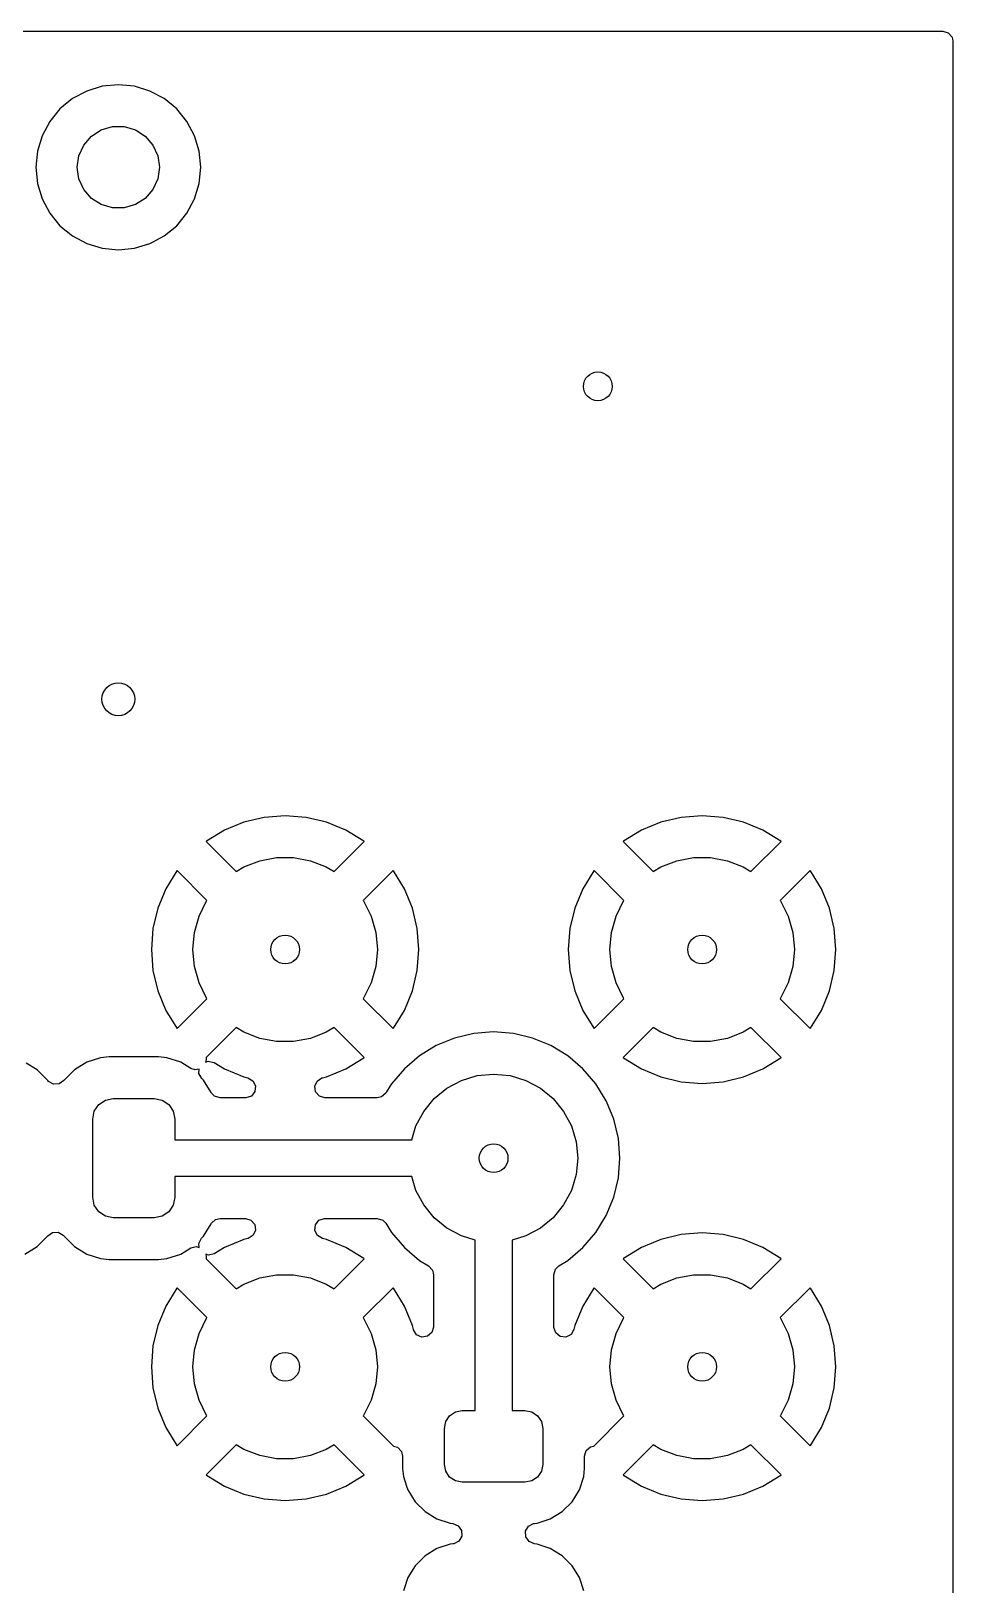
# Model space of a CAD drawing. Extents: x 0.22 to 2.57, y 0.23 to 1.78.
# Drawn here: x 2.128 to 2.57, y 1.025 to 1.77 of the extents above; entities that cross this region are included whole.
import ezdxf

# ---------------------------------------------------------------- set-up
doc = ezdxf.new("R2010")
doc.units = 0
doc.header["$MEASUREMENT"] = 0
doc.layers.add('BLACK', color=7, linetype='CONTINUOUS')

msp = doc.modelspace()

# ---------------------------------------------------------------- linework, layer by layer
at = {"layer": 'BLACK', "linetype": 'CONTINUOUS'}
for p, q in [((2.08026, 1.7703), (2.56541, 1.7703)), ((2.56541, 1.7703), (2.56805, 1.76952)), ((2.56805, 1.76952), (2.56985, 1.76744)), ((2.56985, 1.76744), (2.5703, 1.76541)), ((2.5703, 1.76541), (2.5703, 0.234587)), ((2.16228, 1.74382), (2.15485, 1.74157)), ((2.17, 1.74458), (2.16228, 1.74382)), ((2.17772, 1.74382), (2.17, 1.74458)), ((2.18515, 1.74157), (2.17772, 1.74382)), ((2.17772, 1.74382), (2.17772, 1.74382)), ((2.14801, 1.73791), (2.14201, 1.73299)), ((2.15485, 1.74157), (2.14801, 1.73791)), ((2.14801, 1.73791), (2.14801, 1.73791)), ((2.19199, 1.73791), (2.18515, 1.74157)), ((2.18515, 1.74157), (2.18515, 1.74157)), ((2.19799, 1.73299), (2.19199, 1.73791)), ((2.19199, 1.73791), (2.19199, 1.73791)), ((2.14201, 1.73299), (2.13709, 1.72699)), ((2.20291, 1.72699), (2.19799, 1.73299)), ((2.13709, 1.72699), (2.13343, 1.72015)), ((2.13709, 1.72699), (2.13709, 1.72699)), ((2.15711, 1.71988), (2.16182, 1.72291)), ((2.16182, 1.72291), (2.1672, 1.72448)), ((2.1672, 1.72448), (2.1728, 1.72448)), ((2.1728, 1.72448), (2.17818, 1.72291)), ((2.17818, 1.72291), (2.18289, 1.71988)), ((2.20657, 1.72015), (2.20291, 1.72699)), ((2.20291, 1.72699), (2.20291, 1.72699)), ((2.13343, 1.72015), (2.13118, 1.71272)), ((2.15111, 1.71055), (2.15344, 1.71564)), ((2.15344, 1.71564), (2.15711, 1.71988)), ((2.18289, 1.71988), (2.18656, 1.71564)), ((2.18656, 1.71564), (2.18889, 1.71055)), ((2.20882, 1.71272), (2.20657, 1.72015)), ((2.20657, 1.72015), (2.20657, 1.72015)), ((2.20657, 1.72015), (2.20657, 1.72015)), ((2.13118, 1.71272), (2.13042, 1.705)), ((2.15031, 1.705), (2.15111, 1.71055)), ((2.18889, 1.71055), (2.18969, 1.705)), ((2.20958, 1.705), (2.20882, 1.71272)), ((2.13042, 1.705), (2.13118, 1.69728)), ((2.15111, 1.69945), (2.15031, 1.705)), ((2.15344, 1.69436), (2.15111, 1.69945)), ((2.18889, 1.69945), (2.18656, 1.69436)), ((2.18969, 1.705), (2.18889, 1.69945)), ((2.20882, 1.69728), (2.20958, 1.705)), ((2.13118, 1.69728), (2.13343, 1.68985)), ((2.15711, 1.69012), (2.15344, 1.69436)), ((2.18656, 1.69436), (2.18289, 1.69012)), ((2.20657, 1.68985), (2.20882, 1.69728)), ((2.13343, 1.68985), (2.13709, 1.68301)), ((2.16182, 1.68709), (2.15711, 1.69012)), ((2.1672, 1.68552), (2.16182, 1.68709)), ((2.1728, 1.68552), (2.1672, 1.68552)), ((2.17818, 1.68709), (2.1728, 1.68552)), ((2.18289, 1.69012), (2.17818, 1.68709)), ((2.20291, 1.68301), (2.2064, 1.68954)), ((2.2064, 1.68954), (2.20657, 1.68985)), ((2.20657, 1.68985), (2.20657, 1.68985)), ((2.20657, 1.68985), (2.20657, 1.68985)), ((2.13709, 1.68301), (2.13709, 1.68301)), ((2.13709, 1.68301), (2.14201, 1.67701)), ((2.14201, 1.67701), (2.14801, 1.67209)), ((2.19199, 1.67209), (2.19799, 1.67701)), ((2.19799, 1.67701), (2.20291, 1.68301)), ((2.14801, 1.67209), (2.14801, 1.67209)), ((2.14801, 1.67209), (2.15485, 1.66843)), ((2.18515, 1.66843), (2.18664, 1.66923)), ((2.18664, 1.66923), (2.19023, 1.67115)), ((2.19023, 1.67115), (2.19199, 1.67209)), ((2.15485, 1.66843), (2.15485, 1.66843)), ((2.15485, 1.66843), (2.15485, 1.66843)), ((2.15485, 1.66843), (2.16228, 1.66618)), ((2.16228, 1.66618), (2.17, 1.66542)), ((2.17, 1.66542), (2.17772, 1.66618)), ((2.17772, 1.66618), (2.18515, 1.66843)), ((2.23996, 1.39338), (2.23017, 1.39103)), ((2.25, 1.39417), (2.23996, 1.39338)), ((2.26004, 1.39338), (2.25, 1.39417)), ((2.26983, 1.39103), (2.26004, 1.39338)), ((2.26004, 1.39338), (2.26004, 1.39338)), ((2.43996, 1.39338), (2.43017, 1.39103)), ((2.45, 1.39417), (2.43996, 1.39338)), ((2.46004, 1.39338), (2.45, 1.39417)), ((2.46983, 1.39103), (2.46004, 1.39338)), ((2.46004, 1.39338), (2.46004, 1.39338)), ((2.22087, 1.38718), (2.21228, 1.38192)), ((2.23017, 1.39103), (2.22087, 1.38718)), ((2.22087, 1.38718), (2.22087, 1.38718)), ((2.27913, 1.38718), (2.26983, 1.39103)), ((2.28772, 1.38192), (2.27913, 1.38718)), ((2.27913, 1.38718), (2.27913, 1.38718)), ((2.42087, 1.38718), (2.41228, 1.38192)), ((2.43017, 1.39103), (2.42087, 1.38718)), ((2.42087, 1.38718), (2.42087, 1.38718)), ((2.47913, 1.38718), (2.46983, 1.39103)), ((2.48772, 1.38192), (2.47913, 1.38718)), ((2.47913, 1.38718), (2.47913, 1.38718)), ((2.21228, 1.38192), (2.21213, 1.38179)), ((2.21213, 1.38179), (2.22656, 1.36736)), ((2.27344, 1.36736), (2.28787, 1.38179)), ((2.28787, 1.38179), (2.28772, 1.38192)), ((2.28772, 1.38192), (2.28772, 1.38192)), ((2.28787, 1.38179), (2.28787, 1.38179)), ((2.41228, 1.38192), (2.41213, 1.38179)), ((2.41213, 1.38179), (2.42656, 1.36736)), ((2.47344, 1.36736), (2.48787, 1.38179)), ((2.48787, 1.38179), (2.48772, 1.38192)), ((2.48772, 1.38192), (2.48772, 1.38192)), ((2.48787, 1.38179), (2.48787, 1.38179)), ((2.23026, 1.36965), (2.23788, 1.3726)), ((2.23788, 1.3726), (2.24591, 1.3741)), ((2.24591, 1.3741), (2.25409, 1.3741)), ((2.25409, 1.3741), (2.26212, 1.3726)), ((2.26212, 1.3726), (2.26974, 1.36965)), ((2.43026, 1.36965), (2.43788, 1.3726)), ((2.43788, 1.3726), (2.44591, 1.3741)), ((2.44591, 1.3741), (2.45409, 1.3741)), ((2.45409, 1.3741), (2.46212, 1.3726)), ((2.46212, 1.3726), (2.46974, 1.36965)), ((2.19808, 1.36772), (2.19282, 1.35913)), ((2.19821, 1.36787), (2.19808, 1.36772)), ((2.21252, 1.35356), (2.19821, 1.36787)), ((2.22656, 1.36736), (2.23026, 1.36965)), ((2.26974, 1.36965), (2.27344, 1.36736)), ((2.30179, 1.36787), (2.28748, 1.35356)), ((2.30192, 1.36772), (2.30179, 1.36787)), ((2.30179, 1.36787), (2.30179, 1.36787)), ((2.30718, 1.35913), (2.30192, 1.36772)), ((2.30192, 1.36772), (2.30192, 1.36772)), ((2.39808, 1.36772), (2.39282, 1.35913)), ((2.39821, 1.36787), (2.39808, 1.36772)), ((2.41252, 1.35356), (2.39821, 1.36787)), ((2.42656, 1.36736), (2.43026, 1.36965)), ((2.46974, 1.36965), (2.47344, 1.36736)), ((2.50179, 1.36787), (2.48748, 1.35356)), ((2.50192, 1.36772), (2.50179, 1.36787)), ((2.50179, 1.36787), (2.50179, 1.36787)), ((2.50718, 1.35913), (2.50192, 1.36772)), ((2.50192, 1.36772), (2.50192, 1.36772)), ((2.19282, 1.35913), (2.18897, 1.34983)), ((2.19282, 1.35913), (2.19282, 1.35913)), ((2.31103, 1.34983), (2.30718, 1.35913)), ((2.30718, 1.35913), (2.30718, 1.35913)), ((2.39282, 1.35913), (2.38897, 1.34983)), ((2.39282, 1.35913), (2.39282, 1.35913)), ((2.51103, 1.34983), (2.50718, 1.35913)), ((2.50718, 1.35913), (2.50718, 1.35913)), ((2.18897, 1.34983), (2.18662, 1.34004)), ((2.2087, 1.346), (2.21234, 1.35332)), ((2.21234, 1.35332), (2.21252, 1.35356)), ((2.28748, 1.35356), (2.28766, 1.35332)), ((2.28766, 1.35332), (2.2913, 1.346)), ((2.31338, 1.34004), (2.31103, 1.34983)), ((2.38897, 1.34983), (2.38662, 1.34004)), ((2.4087, 1.346), (2.41234, 1.35332)), ((2.41234, 1.35332), (2.41252, 1.35356)), ((2.48748, 1.35356), (2.48766, 1.35332)), ((2.48766, 1.35332), (2.4913, 1.346)), ((2.51338, 1.34004), (2.51103, 1.34983)), ((2.20646, 1.33814), (2.2087, 1.346)), ((2.2913, 1.346), (2.29354, 1.33814)), ((2.40646, 1.33814), (2.4087, 1.346)), ((2.4913, 1.346), (2.49354, 1.33814)), ((2.18662, 1.34004), (2.18583, 1.33)), ((2.20571, 1.33), (2.20646, 1.33814)), ((2.29354, 1.33814), (2.29429, 1.33)), ((2.31417, 1.33), (2.31338, 1.34004)), ((2.38662, 1.34004), (2.38583, 1.33)), ((2.40571, 1.33), (2.40646, 1.33814)), ((2.49354, 1.33814), (2.49429, 1.33)), ((2.51417, 1.33), (2.51338, 1.34004)), ((2.18583, 1.33), (2.18662, 1.31996)), ((2.20646, 1.32186), (2.20571, 1.33)), ((2.29429, 1.33), (2.29354, 1.32186)), ((2.31338, 1.31996), (2.31417, 1.33)), ((2.38583, 1.33), (2.38662, 1.31996)), ((2.40646, 1.32186), (2.40571, 1.33)), ((2.49429, 1.33), (2.49354, 1.32186)), ((2.51338, 1.31996), (2.51417, 1.33)), ((2.18662, 1.31996), (2.18897, 1.31017)), ((2.2087, 1.314), (2.20646, 1.32186)), ((2.29354, 1.32186), (2.2913, 1.314)), ((2.31103, 1.31017), (2.31338, 1.31996)), ((2.38662, 1.31996), (2.38897, 1.31017)), ((2.4087, 1.314), (2.40646, 1.32186)), ((2.49354, 1.32186), (2.4913, 1.314)), ((2.51103, 1.31017), (2.51338, 1.31996)), ((2.21234, 1.30668), (2.2087, 1.314)), ((2.2913, 1.314), (2.28766, 1.30668)), ((2.41234, 1.30668), (2.4087, 1.314)), ((2.4913, 1.314), (2.48766, 1.30668)), ((2.18897, 1.31017), (2.19282, 1.30087)), ((2.19821, 1.29213), (2.21252, 1.30644)), ((2.21252, 1.30644), (2.21234, 1.30668)), ((2.28766, 1.30668), (2.28748, 1.30644)), ((2.28748, 1.30644), (2.30179, 1.29213)), ((2.30718, 1.30087), (2.31103, 1.31017)), ((2.38897, 1.31017), (2.39282, 1.30087)), ((2.39821, 1.29213), (2.41252, 1.30644)), ((2.41252, 1.30644), (2.41234, 1.30668)), ((2.48766, 1.30668), (2.48748, 1.30644)), ((2.48748, 1.30644), (2.50179, 1.29213)), ((2.50718, 1.30087), (2.51103, 1.31017)), ((2.19282, 1.30087), (2.19282, 1.30087)), ((2.19282, 1.30087), (2.19808, 1.29228)), ((2.30192, 1.29228), (2.30718, 1.30087)), ((2.30718, 1.30087), (2.30718, 1.30087)), ((2.39282, 1.30087), (2.39282, 1.30087)), ((2.39282, 1.30087), (2.39808, 1.29228)), ((2.50192, 1.29228), (2.50718, 1.30087)), ((2.50718, 1.30087), (2.50718, 1.30087)), ((2.19808, 1.29228), (2.19808, 1.29228)), ((2.19808, 1.29228), (2.19821, 1.29213)), ((2.19821, 1.29213), (2.19821, 1.29213)), ((2.22656, 1.29264), (2.21213, 1.27821)), ((2.23026, 1.29035), (2.22656, 1.29264)), ((2.23788, 1.2874), (2.23026, 1.29035)), ((2.26974, 1.29035), (2.26212, 1.2874)), ((2.27344, 1.29264), (2.26974, 1.29035)), ((2.28787, 1.27821), (2.27344, 1.29264)), ((2.30179, 1.29213), (2.30192, 1.29228)), ((2.34053, 1.28982), (2.33129, 1.2876)), ((2.35, 1.29056), (2.34053, 1.28982)), ((2.35947, 1.28982), (2.35, 1.29056)), ((2.36871, 1.2876), (2.35947, 1.28982)), ((2.35947, 1.28982), (2.35947, 1.28982)), ((2.39808, 1.29228), (2.39808, 1.29228)), ((2.39808, 1.29228), (2.39821, 1.29213)), ((2.39821, 1.29213), (2.39821, 1.29213)), ((2.42656, 1.29264), (2.41213, 1.27821)), ((2.43026, 1.29035), (2.42656, 1.29264)), ((2.43788, 1.2874), (2.43026, 1.29035)), ((2.46974, 1.29035), (2.46212, 1.2874)), ((2.47344, 1.29264), (2.46974, 1.29035)), ((2.48787, 1.27821), (2.47344, 1.29264)), ((2.50179, 1.29213), (2.50192, 1.29228)), ((2.24591, 1.2859), (2.23788, 1.2874)), ((2.25409, 1.2859), (2.24591, 1.2859)), ((2.26212, 1.2874), (2.25409, 1.2859)), ((2.32251, 1.28396), (2.3144, 1.27899)), ((2.33129, 1.2876), (2.32251, 1.28396)), ((2.37749, 1.28396), (2.36871, 1.2876)), ((2.3856, 1.27899), (2.37749, 1.28396)), ((2.44591, 1.2859), (2.43788, 1.2874)), ((2.45409, 1.2859), (2.44591, 1.2859)), ((2.46212, 1.2874), (2.45409, 1.2859)), ((2.13109, 1.27228), (2.12586, 1.27551)), ((2.15485, 1.27595), (2.14891, 1.27228)), ((2.16148, 1.27815), (2.15485, 1.27595)), ((2.15485, 1.27595), (2.15485, 1.27595)), ((2.16557, 1.27856), (2.16148, 1.27815)), ((2.18923, 1.27856), (2.16557, 1.27856)), ((2.16557, 1.27856), (2.16557, 1.27856)), ((2.19332, 1.27815), (2.18923, 1.27856)), ((2.19995, 1.27595), (2.19332, 1.27815)), ((2.20472, 1.27301), (2.19995, 1.27595)), ((2.19995, 1.27595), (2.19995, 1.27595)), ((2.19995, 1.27595), (2.19995, 1.27595)), ((2.19995, 1.27595), (2.19995, 1.27595)), ((2.21216, 1.27735), (2.21184, 1.27606)), ((2.21184, 1.27606), (2.21308, 1.27652)), ((2.21213, 1.27821), (2.21216, 1.27735)), ((2.21308, 1.27652), (2.21577, 1.27594)), ((2.21577, 1.27594), (2.21598, 1.27581)), ((2.21598, 1.27581), (2.22087, 1.27282)), ((2.27913, 1.27282), (2.28772, 1.27808)), ((2.28772, 1.27808), (2.28787, 1.27821)), ((2.3144, 1.27899), (2.30718, 1.27282)), ((2.3144, 1.27899), (2.3144, 1.27899)), ((2.39282, 1.27282), (2.3856, 1.27899)), ((2.3856, 1.27899), (2.3856, 1.27899)), ((2.3856, 1.27899), (2.3856, 1.27899)), ((2.3856, 1.27899), (2.3856, 1.27899)), ((2.41213, 1.27821), (2.41213, 1.27821)), ((2.41213, 1.27821), (2.41228, 1.27808)), ((2.41228, 1.27808), (2.41228, 1.27808)), ((2.41228, 1.27808), (2.42087, 1.27282)), ((2.47913, 1.27282), (2.48772, 1.27808)), ((2.48772, 1.27808), (2.48787, 1.27821)), ((2.13602, 1.26735), (2.13109, 1.27228)), ((2.13617, 1.26716), (2.13602, 1.26735)), ((2.13602, 1.26735), (2.13602, 1.26735)), ((2.13646, 1.26683), (2.13617, 1.26716)), ((2.13884, 1.26545), (2.13646, 1.26683)), ((2.14383, 1.26716), (2.14158, 1.26557)), ((2.14398, 1.26735), (2.14383, 1.26716)), ((2.14891, 1.27228), (2.14398, 1.26735)), ((2.20678, 1.27231), (2.20472, 1.27301)), ((2.20881, 1.27268), (2.20678, 1.27231)), ((2.20866, 1.27061), (2.20881, 1.27268)), ((2.20998, 1.2682), (2.20866, 1.27061)), ((2.21083, 1.26735), (2.20998, 1.2682)), ((2.21449, 1.26141), (2.21083, 1.26735)), ((2.22087, 1.27282), (2.22087, 1.27282)), ((2.22087, 1.27282), (2.23017, 1.26897)), ((2.23017, 1.26897), (2.23208, 1.26851)), ((2.23208, 1.26851), (2.23447, 1.26714)), ((2.23447, 1.26714), (2.23574, 1.2647)), ((2.26422, 1.26445), (2.26537, 1.26696)), ((2.26537, 1.26696), (2.26768, 1.26844)), ((2.26768, 1.26844), (2.26792, 1.26851)), ((2.26792, 1.26851), (2.26983, 1.26897)), ((2.26983, 1.26897), (2.27913, 1.27282)), ((2.27913, 1.27282), (2.27913, 1.27282)), ((2.30718, 1.27282), (2.30101, 1.2656)), ((2.32758, 1.26355), (2.33456, 1.26728)), ((2.33456, 1.26728), (2.34213, 1.26958)), ((2.34213, 1.26958), (2.35, 1.27035)), ((2.35, 1.27035), (2.35787, 1.26958)), ((2.35787, 1.26958), (2.36544, 1.26728)), ((2.36544, 1.26728), (2.37242, 1.26355)), ((2.39899, 1.2656), (2.39282, 1.27282)), ((2.42087, 1.27282), (2.42087, 1.27282)), ((2.42087, 1.27282), (2.43017, 1.26897)), ((2.43017, 1.26897), (2.43996, 1.26662)), ((2.43996, 1.26662), (2.43996, 1.26662)), ((2.43996, 1.26662), (2.45, 1.26583)), ((2.45, 1.26583), (2.46004, 1.26662)), ((2.46004, 1.26662), (2.46983, 1.26897)), ((2.46983, 1.26897), (2.47913, 1.27282)), ((2.47913, 1.27282), (2.47913, 1.27282)), ((2.14158, 1.26557), (2.13884, 1.26545)), ((2.21462, 1.2612), (2.21449, 1.26141)), ((2.21449, 1.26141), (2.21449, 1.26141)), ((2.21614, 1.25965), (2.21462, 1.2612)), ((2.21878, 1.25888), (2.21614, 1.25965)), ((2.23094, 1.25888), (2.21878, 1.25888)), ((2.23119, 1.25888), (2.23094, 1.25888)), ((2.23379, 1.25979), (2.23119, 1.25888)), ((2.23548, 1.26196), (2.23379, 1.25979)), ((2.23574, 1.2647), (2.23548, 1.26196)), ((2.26461, 1.26173), (2.26422, 1.26445)), ((2.26642, 1.25965), (2.26461, 1.26173)), ((2.26906, 1.25888), (2.26642, 1.25965)), ((2.29415, 1.25888), (2.26906, 1.25888)), ((2.29628, 1.25936), (2.29415, 1.25888)), ((2.29832, 1.26121), (2.29628, 1.25936)), ((2.29864, 1.26173), (2.29832, 1.26121)), ((2.30045, 1.2647), (2.29864, 1.26173)), ((2.30101, 1.2656), (2.30045, 1.2647)), ((2.32147, 1.25853), (2.32758, 1.26355)), ((2.37242, 1.26355), (2.37853, 1.25853)), ((2.40396, 1.25749), (2.39899, 1.2656)), ((2.39899, 1.2656), (2.39899, 1.2656)), ((2.39899, 1.2656), (2.39899, 1.2656)), ((2.39899, 1.2656), (2.39899, 1.2656)), ((2.15772, 1.2487), (2.15847, 1.25247)), ((2.15847, 1.25247), (2.1606, 1.25566)), ((2.1606, 1.25566), (2.16379, 1.25779)), ((2.16379, 1.25779), (2.16756, 1.25854)), ((2.16756, 1.25854), (2.18724, 1.25854)), ((2.18724, 1.25854), (2.19101, 1.25779)), ((2.19101, 1.25779), (2.1942, 1.25566)), ((2.1942, 1.25566), (2.19634, 1.25247)), ((2.19634, 1.25247), (2.19709, 1.2487)), ((2.31272, 1.24544), (2.31645, 1.25242)), ((2.31645, 1.25242), (2.32147, 1.25853)), ((2.37853, 1.25853), (2.38355, 1.25242)), ((2.38355, 1.25242), (2.38728, 1.24544)), ((2.40413, 1.25709), (2.40396, 1.25749)), ((2.4076, 1.24871), (2.40413, 1.25709)), ((2.15772, 1.2113), (2.15772, 1.2487)), ((2.19709, 1.2487), (2.19709, 1.23886)), ((2.31072, 1.23886), (2.31272, 1.24544)), ((2.38728, 1.24544), (2.38958, 1.23787)), ((2.40982, 1.23947), (2.4076, 1.24871)), ((2.19709, 1.23886), (2.31072, 1.23886)), ((2.38958, 1.23787), (2.39035, 1.23)), ((2.41056, 1.23), (2.40982, 1.23947)), ((2.39035, 1.23), (2.38958, 1.22213)), ((2.40982, 1.22053), (2.41056, 1.23)), ((2.38958, 1.22213), (2.38728, 1.21456)), ((2.31072, 1.22114), (2.19709, 1.22114)), ((2.19709, 1.22114), (2.19709, 1.2113)), ((2.31272, 1.21456), (2.31072, 1.22114)), ((2.31645, 1.20758), (2.31272, 1.21456)), ((2.38728, 1.21456), (2.38355, 1.20758)), ((2.4076, 1.21129), (2.40982, 1.22053)), ((2.15847, 1.20753), (2.15772, 1.2113)), ((2.1606, 1.20434), (2.15847, 1.20753)), ((2.19634, 1.20753), (2.1942, 1.20434)), ((2.19709, 1.2113), (2.19634, 1.20753)), ((2.32147, 1.20147), (2.31645, 1.20758)), ((2.38355, 1.20758), (2.37853, 1.20147)), ((2.40396, 1.20251), (2.4076, 1.21129)), ((2.16379, 1.20221), (2.1606, 1.20434)), ((2.16756, 1.20146), (2.16379, 1.20221)), ((2.18724, 1.20146), (2.16756, 1.20146)), ((2.19101, 1.20221), (2.18724, 1.20146)), ((2.1942, 1.20434), (2.19101, 1.20221)), ((2.21462, 1.1988), (2.21667, 1.20064)), ((2.21667, 1.20064), (2.21878, 1.20112)), ((2.21878, 1.20112), (2.23094, 1.20112)), ((2.23094, 1.20112), (2.23358, 1.20035)), ((2.23358, 1.20035), (2.23539, 1.19827)), ((2.26452, 1.19804), (2.26621, 1.20021)), ((2.26621, 1.20021), (2.26881, 1.20112)), ((2.26881, 1.20112), (2.26906, 1.20112)), ((2.26906, 1.20112), (2.29415, 1.20112)), ((2.29415, 1.20112), (2.29679, 1.20035)), ((2.29679, 1.20035), (2.29832, 1.19879)), ((2.32758, 1.19645), (2.32147, 1.20147)), ((2.37853, 1.20147), (2.37242, 1.19645)), ((2.39899, 1.1944), (2.40396, 1.20251)), ((2.13109, 1.18772), (2.13602, 1.19265)), ((2.13602, 1.19265), (2.13617, 1.19284)), ((2.13602, 1.19265), (2.13602, 1.19265)), ((2.13617, 1.19284), (2.13842, 1.19443)), ((2.13842, 1.19443), (2.14116, 1.19455)), ((2.14116, 1.19455), (2.14354, 1.19317)), ((2.14354, 1.19317), (2.14383, 1.19284)), ((2.14383, 1.19284), (2.14398, 1.19265)), ((2.14398, 1.19265), (2.14398, 1.19265)), ((2.14398, 1.19265), (2.14891, 1.18772)), ((2.20981, 1.19162), (2.20997, 1.1918)), ((2.20997, 1.1918), (2.21083, 1.19265)), ((2.21083, 1.19265), (2.21449, 1.19859)), ((2.21449, 1.19859), (2.21462, 1.1988)), ((2.21449, 1.19859), (2.21449, 1.19859)), ((2.23463, 1.19304), (2.23232, 1.19156)), ((2.23578, 1.19555), (2.23463, 1.19304)), ((2.23539, 1.19827), (2.23578, 1.19555)), ((2.26426, 1.1953), (2.26452, 1.19804)), ((2.26553, 1.19286), (2.26426, 1.1953)), ((2.26792, 1.19149), (2.26553, 1.19286)), ((2.29832, 1.19879), (2.29931, 1.19717)), ((2.29931, 1.19717), (2.30101, 1.1944)), ((2.30101, 1.1944), (2.30101, 1.1944)), ((2.30101, 1.1944), (2.30718, 1.18718)), ((2.33456, 1.19272), (2.32758, 1.19645)), ((2.34114, 1.19072), (2.33456, 1.19272)), ((2.36544, 1.19272), (2.35886, 1.19072)), ((2.37242, 1.19645), (2.36544, 1.19272)), ((2.39282, 1.18718), (2.39899, 1.1944)), ((2.43996, 1.19338), (2.43017, 1.19103)), ((2.45, 1.19417), (2.43996, 1.19338)), ((2.46004, 1.19338), (2.45, 1.19417)), ((2.46983, 1.19103), (2.46004, 1.19338)), ((2.46004, 1.19338), (2.46004, 1.19338)), ((2.12515, 1.18405), (2.13109, 1.18772)), ((2.14891, 1.18772), (2.15485, 1.18405)), ((2.19995, 1.18405), (2.20472, 1.18699)), ((2.20472, 1.18699), (2.20738, 1.18772)), ((2.20738, 1.18772), (2.20884, 1.18726)), ((2.20861, 1.18915), (2.20981, 1.19162)), ((2.20884, 1.18726), (2.20861, 1.18915)), ((2.22087, 1.18718), (2.21598, 1.18419)), ((2.23017, 1.19103), (2.22087, 1.18718)), ((2.23208, 1.19149), (2.23017, 1.19103)), ((2.23232, 1.19156), (2.23208, 1.19149)), ((2.26983, 1.19103), (2.26792, 1.19149)), ((2.27913, 1.18718), (2.26983, 1.19103)), ((2.28772, 1.18192), (2.27913, 1.18718)), ((2.27913, 1.18718), (2.27913, 1.18718)), ((2.30718, 1.18718), (2.3144, 1.18101)), ((2.34114, 1.10906), (2.34114, 1.19072)), ((2.35886, 1.19072), (2.35886, 1.10906)), ((2.3856, 1.18101), (2.39282, 1.18718)), ((2.42087, 1.18718), (2.41228, 1.18192)), ((2.43017, 1.19103), (2.42087, 1.18718)), ((2.42087, 1.18718), (2.42087, 1.18718)), ((2.47913, 1.18718), (2.46983, 1.19103)), ((2.48772, 1.18192), (2.47913, 1.18718)), ((2.47913, 1.18718), (2.47913, 1.18718)), ((2.15485, 1.18405), (2.16148, 1.18185)), ((2.16148, 1.18185), (2.16557, 1.18144)), ((2.16557, 1.18144), (2.18923, 1.18144)), ((2.18923, 1.18144), (2.19332, 1.18185)), ((2.19332, 1.18185), (2.19995, 1.18405)), ((2.21332, 1.18347), (2.21193, 1.18391)), ((2.21193, 1.18391), (2.21216, 1.18265)), ((2.21216, 1.18265), (2.21213, 1.18179)), ((2.21213, 1.18179), (2.22656, 1.16736)), ((2.21598, 1.18419), (2.21332, 1.18347)), ((2.27344, 1.16736), (2.28787, 1.18179)), ((2.28787, 1.18179), (2.28772, 1.18192)), ((2.28772, 1.18192), (2.28772, 1.18192)), ((2.28787, 1.18179), (2.28787, 1.18179)), ((2.3144, 1.18101), (2.31879, 1.17832)), ((2.31879, 1.17832), (2.32064, 1.17628)), ((2.37965, 1.17679), (2.38121, 1.17832)), ((2.38121, 1.17832), (2.3856, 1.18101)), ((2.41228, 1.18192), (2.41213, 1.18179)), ((2.41213, 1.18179), (2.42656, 1.16736)), ((2.47344, 1.16736), (2.48787, 1.18179)), ((2.48787, 1.18179), (2.48772, 1.18192)), ((2.48772, 1.18192), (2.48772, 1.18192)), ((2.48787, 1.18179), (2.48787, 1.18179)), ((2.22656, 1.16736), (2.23026, 1.16965)), ((2.23026, 1.16965), (2.23788, 1.1726)), ((2.23788, 1.1726), (2.24591, 1.1741)), ((2.24591, 1.1741), (2.25409, 1.1741)), ((2.25409, 1.1741), (2.26212, 1.1726)), ((2.26212, 1.1726), (2.26974, 1.16965)), ((2.26974, 1.16965), (2.27344, 1.16736)), ((2.32064, 1.17628), (2.32112, 1.17415)), ((2.32112, 1.17415), (2.32112, 1.14906)), ((2.37888, 1.17415), (2.37965, 1.17679)), ((2.37888, 1.14906), (2.37888, 1.17415)), ((2.42656, 1.16736), (2.43026, 1.16965)), ((2.43026, 1.16965), (2.43788, 1.1726)), ((2.43788, 1.1726), (2.44591, 1.1741)), ((2.44591, 1.1741), (2.45409, 1.1741)), ((2.45409, 1.1741), (2.46212, 1.1726)), ((2.46212, 1.1726), (2.46974, 1.16965)), ((2.46974, 1.16965), (2.47344, 1.16736)), ((2.19808, 1.16772), (2.19282, 1.15913)), ((2.19821, 1.16787), (2.19808, 1.16772)), ((2.21252, 1.15356), (2.19821, 1.16787)), ((2.30179, 1.16787), (2.28748, 1.15356)), ((2.30192, 1.16772), (2.30179, 1.16787)), ((2.30179, 1.16787), (2.30179, 1.16787)), ((2.30718, 1.15913), (2.30192, 1.16772)), ((2.30192, 1.16772), (2.30192, 1.16772)), ((2.39808, 1.16772), (2.39282, 1.15913)), ((2.39821, 1.16787), (2.39808, 1.16772)), ((2.41252, 1.15356), (2.39821, 1.16787)), ((2.50179, 1.16787), (2.48748, 1.15356)), ((2.50192, 1.16772), (2.50179, 1.16787)), ((2.50179, 1.16787), (2.50179, 1.16787)), ((2.50718, 1.15913), (2.50192, 1.16772)), ((2.50192, 1.16772), (2.50192, 1.16772)), ((2.19282, 1.15913), (2.18897, 1.14983)), ((2.19282, 1.15913), (2.19282, 1.15913)), ((2.31103, 1.14983), (2.30718, 1.15913)), ((2.30718, 1.15913), (2.30718, 1.15913)), ((2.39282, 1.15913), (2.38897, 1.14983)), ((2.39282, 1.15913), (2.39282, 1.15913)), ((2.51103, 1.14983), (2.50718, 1.15913)), ((2.50718, 1.15913), (2.50718, 1.15913)), ((2.18897, 1.14983), (2.18662, 1.14004)), ((2.2087, 1.146), (2.21234, 1.15332)), ((2.21234, 1.15332), (2.21252, 1.15356)), ((2.28748, 1.15356), (2.28766, 1.15332)), ((2.28766, 1.15332), (2.2913, 1.146)), ((2.31149, 1.14792), (2.31103, 1.14983)), ((2.31156, 1.14768), (2.31149, 1.14792)), ((2.31304, 1.14537), (2.31156, 1.14768)), ((2.32112, 1.14906), (2.32035, 1.14642)), ((2.37888, 1.14881), (2.37888, 1.14906)), ((2.37979, 1.14621), (2.37888, 1.14881)), ((2.38851, 1.14792), (2.38714, 1.14553)), ((2.38897, 1.14983), (2.38851, 1.14792)), ((2.4087, 1.146), (2.41234, 1.15332)), ((2.41234, 1.15332), (2.41252, 1.15356)), ((2.48748, 1.15356), (2.48766, 1.15332)), ((2.48766, 1.15332), (2.4913, 1.146)), ((2.51338, 1.14004), (2.51103, 1.14983)), ((2.18662, 1.14004), (2.18583, 1.13)), ((2.20646, 1.13814), (2.2087, 1.146)), ((2.2913, 1.146), (2.29354, 1.13814)), ((2.31555, 1.14422), (2.31304, 1.14537)), ((2.31827, 1.14461), (2.31555, 1.14422)), ((2.32035, 1.14642), (2.31827, 1.14461)), ((2.38196, 1.14452), (2.37979, 1.14621)), ((2.3847, 1.14426), (2.38196, 1.14452)), ((2.38714, 1.14553), (2.3847, 1.14426)), ((2.40646, 1.13814), (2.4087, 1.146)), ((2.4913, 1.146), (2.49354, 1.13814)), ((2.51417, 1.13), (2.51338, 1.14004)), ((2.20571, 1.13), (2.20646, 1.13814)), ((2.29354, 1.13814), (2.29429, 1.13)), ((2.40571, 1.13), (2.40646, 1.13814)), ((2.49354, 1.13814), (2.49429, 1.13)), ((2.18583, 1.13), (2.18662, 1.11996)), ((2.20646, 1.12186), (2.20571, 1.13)), ((2.29429, 1.13), (2.29354, 1.12186)), ((2.40646, 1.12186), (2.40571, 1.13)), ((2.49429, 1.13), (2.49354, 1.12186)), ((2.51338, 1.11996), (2.51417, 1.13)), ((2.18662, 1.11996), (2.18897, 1.11017)), ((2.2087, 1.114), (2.20646, 1.12186)), ((2.29354, 1.12186), (2.2913, 1.114)), ((2.4087, 1.114), (2.40646, 1.12186)), ((2.49354, 1.12186), (2.4913, 1.114)), ((2.51103, 1.11017), (2.51338, 1.11996)), ((2.18897, 1.11017), (2.19282, 1.10087)), ((2.21234, 1.10668), (2.2087, 1.114)), ((2.2913, 1.114), (2.28766, 1.10668)), ((2.41234, 1.10668), (2.4087, 1.114)), ((2.4913, 1.114), (2.48766, 1.10668)), ((2.50718, 1.10087), (2.51103, 1.11017)), ((2.19821, 1.09213), (2.21252, 1.10644)), ((2.21252, 1.10644), (2.21234, 1.10668)), ((2.28766, 1.10668), (2.28748, 1.10644)), ((2.28748, 1.10644), (2.30199, 1.09193)), ((2.32638, 1.10044), (2.32703, 1.10374)), ((2.32703, 1.10374), (2.3289, 1.10653)), ((2.3289, 1.10653), (2.33169, 1.1084)), ((2.33169, 1.1084), (2.33499, 1.10906)), ((2.33499, 1.10906), (2.34114, 1.10906)), ((2.35886, 1.10906), (2.36501, 1.10906)), ((2.36501, 1.10906), (2.36831, 1.1084)), ((2.36831, 1.1084), (2.3711, 1.10653)), ((2.3711, 1.10653), (2.37297, 1.10374)), ((2.37297, 1.10374), (2.37362, 1.10044)), ((2.39806, 1.09198), (2.41252, 1.10644)), ((2.41252, 1.10644), (2.41234, 1.10668)), ((2.48766, 1.10668), (2.48748, 1.10644)), ((2.48748, 1.10644), (2.50179, 1.09213)), ((2.19282, 1.10087), (2.19282, 1.10087)), ((2.19282, 1.10087), (2.19808, 1.09228)), ((2.32638, 1.08322), (2.32638, 1.10044)), ((2.37362, 1.10044), (2.37362, 1.08322)), ((2.50192, 1.09228), (2.50718, 1.10087)), ((2.50718, 1.10087), (2.50718, 1.10087)), ((2.19808, 1.09228), (2.19808, 1.09228)), ((2.19808, 1.09228), (2.19821, 1.09213)), ((2.19821, 1.09213), (2.19821, 1.09213)), ((2.22656, 1.09264), (2.21213, 1.07821)), ((2.23026, 1.09035), (2.22656, 1.09264)), ((2.23788, 1.0874), (2.23026, 1.09035)), ((2.26974, 1.09035), (2.26212, 1.0874)), ((2.27344, 1.09264), (2.26974, 1.09035)), ((2.28787, 1.07821), (2.27344, 1.09264)), ((2.30199, 1.09193), (2.30395, 1.09144)), ((2.30395, 1.09144), (2.30583, 1.08943)), ((2.30583, 1.08943), (2.30636, 1.08723)), ((2.39364, 1.08723), (2.39442, 1.08987)), ((2.39442, 1.08987), (2.3965, 1.09167)), ((2.3965, 1.09167), (2.39806, 1.09198)), ((2.42656, 1.09264), (2.41213, 1.07821)), ((2.43026, 1.09035), (2.42656, 1.09264)), ((2.43788, 1.0874), (2.43026, 1.09035)), ((2.46974, 1.09035), (2.46212, 1.0874)), ((2.47344, 1.09264), (2.46974, 1.09035)), ((2.48787, 1.07821), (2.47344, 1.09264)), ((2.50179, 1.09213), (2.50192, 1.09228)), ((2.24591, 1.0859), (2.23788, 1.0874)), ((2.25409, 1.0859), (2.24591, 1.0859)), ((2.26212, 1.0874), (2.25409, 1.0859)), ((2.30636, 1.08723), (2.30636, 1.08131)), ((2.30636, 1.08131), (2.30636, 1.08131)), ((2.30636, 1.08131), (2.30676, 1.07739)), ((2.32703, 1.07992), (2.32638, 1.08322)), ((2.37362, 1.08322), (2.37297, 1.07992)), ((2.39324, 1.07739), (2.39364, 1.08131)), ((2.39364, 1.08131), (2.39364, 1.08723)), ((2.44591, 1.0859), (2.43788, 1.0874)), ((2.45409, 1.0859), (2.44591, 1.0859)), ((2.46212, 1.0874), (2.45409, 1.0859)), ((2.21213, 1.07821), (2.21213, 1.07821)), ((2.21213, 1.07821), (2.21228, 1.07808)), ((2.21228, 1.07808), (2.21228, 1.07808)), ((2.21228, 1.07808), (2.22087, 1.07282)), ((2.22087, 1.07282), (2.22087, 1.07282)), ((2.22087, 1.07282), (2.23017, 1.06897)), ((2.26983, 1.06897), (2.27913, 1.07282)), ((2.27913, 1.07282), (2.28772, 1.07808)), ((2.27913, 1.07282), (2.27913, 1.07282)), ((2.28772, 1.07808), (2.28787, 1.07821)), ((2.30676, 1.07739), (2.30827, 1.07282)), ((2.30827, 1.07282), (2.30886, 1.07104)), ((2.3289, 1.07713), (2.32703, 1.07992)), ((2.33169, 1.07526), (2.3289, 1.07713)), ((2.33499, 1.07461), (2.33169, 1.07526)), ((2.36501, 1.07461), (2.33499, 1.07461)), ((2.36831, 1.07526), (2.36501, 1.07461)), ((2.3711, 1.07713), (2.36831, 1.07526)), ((2.37297, 1.07992), (2.3711, 1.07713)), ((2.39114, 1.07104), (2.39324, 1.07739)), ((2.41213, 1.07821), (2.41213, 1.07821)), ((2.41213, 1.07821), (2.41228, 1.07808)), ((2.41228, 1.07808), (2.41228, 1.07808)), ((2.41228, 1.07808), (2.42087, 1.07282)), ((2.42087, 1.07282), (2.42087, 1.07282)), ((2.42087, 1.07282), (2.43017, 1.06897)), ((2.46983, 1.06897), (2.47913, 1.07282)), ((2.47913, 1.07282), (2.48772, 1.07808)), ((2.47913, 1.07282), (2.47913, 1.07282)), ((2.48772, 1.07808), (2.48787, 1.07821)), ((2.23017, 1.06897), (2.23996, 1.06662)), ((2.23996, 1.06662), (2.23996, 1.06662)), ((2.23996, 1.06662), (2.25, 1.06583)), ((2.25, 1.06583), (2.26004, 1.06662)), ((2.26004, 1.06662), (2.26983, 1.06897)), ((2.30886, 1.07104), (2.31238, 1.06534)), ((2.31238, 1.06534), (2.31711, 1.06061)), ((2.38289, 1.06061), (2.38762, 1.06534)), ((2.38762, 1.06534), (2.39114, 1.07104)), ((2.43017, 1.06897), (2.43996, 1.06662)), ((2.43996, 1.06662), (2.43996, 1.06662)), ((2.43996, 1.06662), (2.45, 1.06583)), ((2.45, 1.06583), (2.46004, 1.06662)), ((2.46004, 1.06662), (2.46983, 1.06897)), ((2.31711, 1.06061), (2.32281, 1.05709)), ((2.37719, 1.05709), (2.38289, 1.06061)), ((2.32281, 1.05709), (2.32916, 1.05499)), ((2.32916, 1.05499), (2.33044, 1.05486)), ((2.33044, 1.05486), (2.33044, 1.05486)), ((2.33044, 1.05486), (2.33299, 1.05382)), ((2.33299, 1.05382), (2.33457, 1.05157)), ((2.33457, 1.05157), (2.33468, 1.04882)), ((2.36532, 1.05118), (2.36671, 1.05356)), ((2.36543, 1.04843), (2.36532, 1.05118)), ((2.36671, 1.05356), (2.36916, 1.0548)), ((2.36916, 1.0548), (2.36956, 1.05486)), ((2.36956, 1.05486), (2.37084, 1.05499)), ((2.37084, 1.05499), (2.37719, 1.05709)), ((2.32281, 1.04291), (2.31711, 1.03939)), ((2.32916, 1.04501), (2.32281, 1.04291)), ((2.32281, 1.04291), (2.32281, 1.04291)), ((2.33044, 1.04514), (2.32916, 1.04501)), ((2.33084, 1.0452), (2.33044, 1.04514)), ((2.33329, 1.04644), (2.33084, 1.0452)), ((2.33468, 1.04882), (2.33329, 1.04644)), ((2.36701, 1.04618), (2.36543, 1.04843)), ((2.36956, 1.04514), (2.36701, 1.04618)), ((2.37084, 1.04501), (2.36956, 1.04514)), ((2.37569, 1.04341), (2.37084, 1.04501)), ((2.37084, 1.04501), (2.37084, 1.04501)), ((2.37084, 1.04501), (2.37084, 1.04501)), ((2.37719, 1.04291), (2.37569, 1.04341)), ((2.37922, 1.04166), (2.37719, 1.04291)), ((2.37719, 1.04291), (2.37719, 1.04291)), ((2.31711, 1.03939), (2.31238, 1.03466)), ((2.38289, 1.03939), (2.37922, 1.04166)), ((2.38762, 1.03466), (2.38289, 1.03939)), ((2.30886, 1.02896), (2.30676, 1.02261)), ((2.31238, 1.03466), (2.30886, 1.02896)), ((2.30886, 1.02896), (2.30886, 1.02896)), ((2.39114, 1.02896), (2.38762, 1.03466)), ((2.39324, 1.02261), (2.39114, 1.02896))]:
    msp.add_line(p, q, dxfattribs=at)
at = {"layer": 'BLACK'}
for centre, radius in [((2.4, 1.6), 0.00689), ((2.17, 1.45), 0.007874), ((2.25, 1.33), 0.00689), ((2.45, 1.33), 0.00689), ((2.35, 1.23), 0.00689), ((2.25, 1.13), 0.00689), ((2.45, 1.13), 0.00689)]:
    msp.add_circle(centre, radius, dxfattribs=at)

doc.saveas('drawing.dxf')
